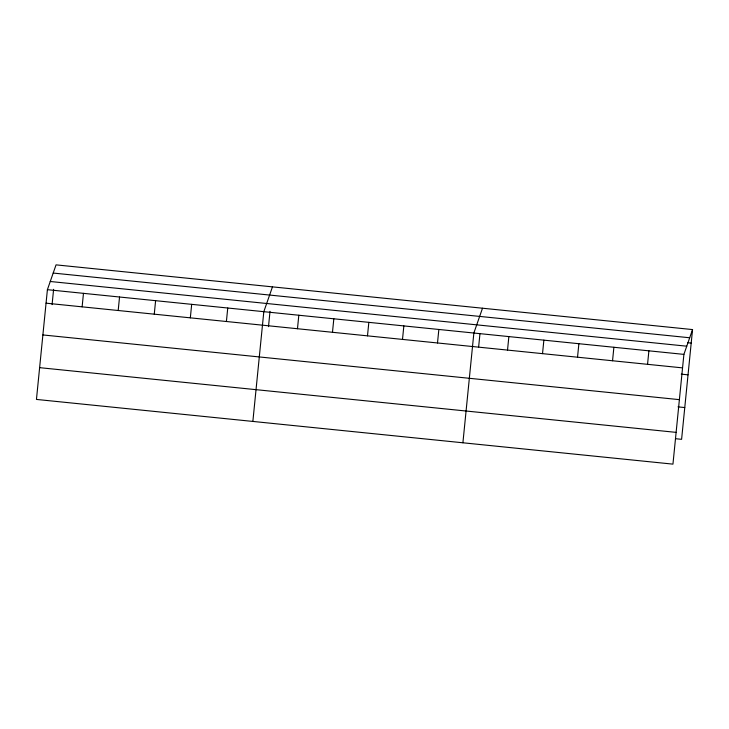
<?xml version="1.0" encoding="UTF-8"?>
<svg xmlns="http://www.w3.org/2000/svg" width="729" height="729" viewBox="0 0 729 729"><rect width="100%" height="100%" fill="white"/><g stroke="black" fill="none" stroke-linecap="round" stroke-linejoin="round"><path stroke-width="1.09" d="M47.403 289.677L36.45 399.428L672.949 464.136L683.902 354.385L692.55 329.572L56.051 264.864L47.403 289.677L683.902 354.385M52.078 304.649L53.609 289.322M82.122 306.845L83.471 293.34M118.189 310.508L119.538 297.013M154.266 314.181L155.605 300.676M190.333 317.844L191.681 304.348M226.4 321.507L227.749 308.012M252.863 421.426L263.816 311.675L272.464 286.871M268.491 326.656L270.022 311.319M297.478 328.733L298.817 315.238M332.479 332.296L333.827 318.792M367.489 335.85L368.838 322.355M402.499 339.413L403.848 325.909M437.5 342.967L438.849 329.472M462.906 442.776L473.859 333.035L482.507 308.221M478.643 346.913L479.955 333.764M507.521 350.084L508.869 336.588M542.522 353.647L543.87 340.151M577.532 357.21L578.881 343.705M612.542 360.764L613.891 347.268M647.552 364.327L648.892 350.822M692.55 329.572L681.597 439.323L675.947 438.749M53.199 273.056L689.698 337.764M687.811 342.73L691.201 343.067M50.255 281.494L686.754 346.193M46.055 303.173L682.554 367.881M681.26 374.141L688.03 374.834M42.883 334.939L679.382 399.647M677.988 406.873L684.768 407.557M39.621 367.662L676.12 432.37"/></g></svg>
